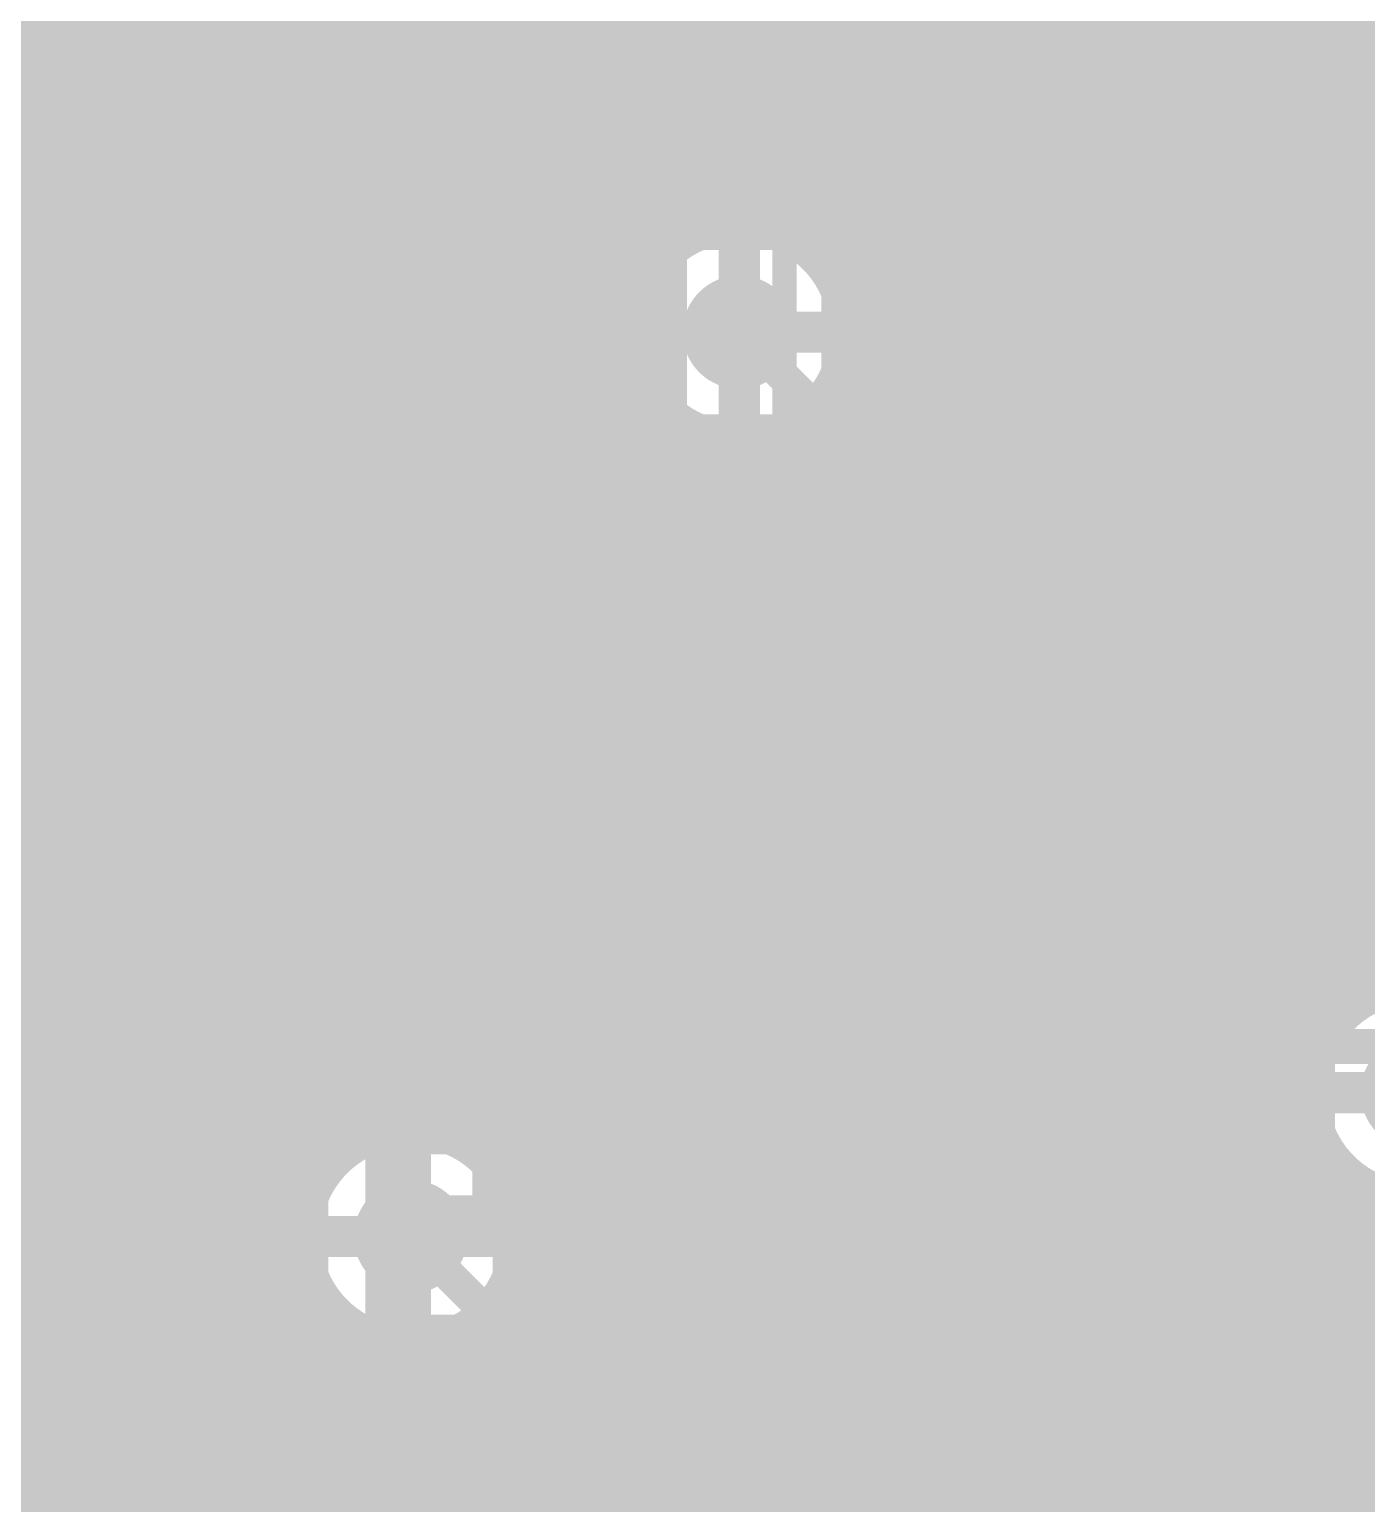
# Model space of a CAD drawing. Extents: x -7 to 100, y -42 to 30.
# Drawn here: x 66.99 to 75.25, y 14.73 to 23.84 of the extents above; entities that cross this region are included whole.
import ezdxf

# ---------------------------------------------------------------- set-up
doc = ezdxf.new("R2010")
doc.units = 0
doc.header["$MEASUREMENT"] = 0
doc.layers.get('0').update_dxf_attribs({"linetype": 'CONTINUOUS'})
for name, color, linetype in [('22-315-0_BOT', 7, 'CONTINUOUS'), ('22-315-0_DRD', 7, 'CONTINUOUS'), ('22-315-0_GND', 6, 'CONTINUOUS'), ('22-315-0_IN1', 4, 'CONTINUOUS'), ('22-315-0_SMB', 3, 'CONTINUOUS'), ('22-315-0_SMT', 5, 'CONTINUOUS'), ('22-315-0_SPB', 10, 'CONTINUOUS'), ('22-315-0_SPT', 14, 'CONTINUOUS'), ('22-315-0_SSB', 9, 'CONTINUOUS'), ('22-315-0_SST', 12, 'CONTINUOUS'), ('22-315-0_TOP', 11, 'CONTINUOUS'), ('THRUHOLE_TAP', 15, 'CONTINUOUS')]:
    doc.layers.add(name, color=color, linetype=linetype)

# ---------------------------------------------------------------- blocks, each defined once
blk = doc.blocks.new('RECTANGLE_8')
blk.add_solid([(0.4826, 0.4064), (0.4826, -0.4064), (-0.4826, 0.4064), (-0.4826, -0.4064)])
blk = doc.blocks.new('ROUND_56')
at = {"const_width": 0.35052}
blk.add_lwpolyline([(-0.17526, 0, 1), (0.17526, 0, 1)], format="xyb", close=True, dxfattribs=at)
blk = doc.blocks.new('ROUND_65')
at = {"const_width": 0.35052}
blk.add_lwpolyline([(-0.17526, 0, 1), (0.17526, 0, 1)], format="xyb", close=True, dxfattribs=at)
blk = doc.blocks.new('ROUND_81')
at = {"const_width": 0.0635}
blk.add_lwpolyline([(-0.03175, 0, 1), (0.03175, 0, 1)], format="xyb", close=True, dxfattribs=at)
blk = doc.blocks.new('SQUARE_15')
blk.add_solid([(0.59944, 0.59944), (0.59944, -0.59944), (-0.59944, 0.59944), (-0.59944, -0.59944)])
blk = doc.blocks.new('RECTANGLE_31')
blk.add_solid([(0.8636, 2.0066), (0.8636, -2.0066), (-0.8636, 2.0066), (-0.8636, -2.0066)])
blk = doc.blocks.new('RECTANGLE_34')
blk.add_solid([(0.8001, 1.09982), (0.8001, -1.09982), (-0.8001, 1.09982), (-0.8001, -1.09982)])
blk = doc.blocks.new('RECTANGLE_49')
blk.add_solid([(0.44958, 0.65024), (0.44958, -0.65024), (-0.44958, 0.65024), (-0.44958, -0.65024)])
blk = doc.blocks.new('SQUARE_82')
blk.add_solid([(0.54991, 0.54991), (0.54991, -0.54991), (-0.54991, 0.54991), (-0.54991, -0.54991)])
blk = doc.blocks.new('ROUND_83')
at = {"const_width": 0.10033}
blk.add_lwpolyline([(-0.050164, 0, 1), (0.050164, 0, 1)], format="xyb", close=True, dxfattribs=at)

msp = doc.modelspace()

# ---------------------------------------------------------------- linework, layer by layer
at = {"layer": '22-315-0_BOT'}
for points, const_width in [([(71.9836, 28.22956), (71.9836, 22.27072)], 0.254), ([(74.93, 24.2062), (75.692, 24.9682), (75.692, 26.543), (75.565, 26.67)], 0.762), ([(72.898, 23.4188), (73.3298, 23.4188), (74.1172, 24.2062), (74.93, 24.2062)], 0.635), ([(71.9328, 24.1046), (71.9328, 22.6822)], 0.254), ([(72.0852, 24.1046), (72.0852, 22.6822)], 0.254), ([(72.0852, 23.9268), (71.9328, 23.9268)], 0.254), ([(66.04, 23.114), (67.437, 23.114), (68.199, 23.876), (70.6628, 23.876), (71.12, 23.4188)], 0.2032), ([(72.0852, 23.6982), (71.9328, 23.6982)], 0.254), ([(58.039, 12.827), (58.42, 12.446), (63.373, 12.446), (65.151, 14.224), (69.85, 14.224), (70.485, 14.859), (77.47, 14.859), (78.613, 13.716), (79.629, 13.716), (82.296, 16.383), (82.296, 20.955), (82.804, 21.463), (82.804, 22.6822), (81.915, 23.5712)], 0.2032), ([(70.3072, 23.4696), (68.93052, 23.4696)], 0.254), ([(70.3072, 23.4696), (68.93052, 23.4696)], 0.254), ([(69.0118, 23.4696), (69.0118, 23.37308)], 0.254), ([(69.2404, 23.4696), (69.2404, 21.12264)], 0.254), ([(69.469, 23.4696), (69.469, 20.89404)], 0.254), ([(69.6976, 23.4696), (69.6976, 20.66544)], 0.254), ([(69.9262, 23.4696), (69.9262, 20.43684)], 0.254), ([(70.1548, 23.4696), (70.1548, 20.20824)], 0.254), ([(70.3072, 23.4696), (70.3072, 22.6822)], 0.254), ([(72.0852, 23.4696), (71.9328, 23.4696)], 0.254), ([(74.1172, 23.32482), (73.7743, 22.98446)], 0.254), ([(74.1172, 23.32482), (74.1172, 22.0472)], 0.254), ([(70.3072, 23.241), (69.08292, 23.241)], 0.254), ([(72.0852, 23.241), (71.9328, 23.241)], 0.254), ([(74.1172, 23.241), (74.03084, 23.241)], 0.254), ([(74.041, 23.24862), (74.041, 19.87804)], 0.254), ([(76.962, 22.86), (76.8858, 22.7838), (74.93, 22.7838)], 0.762), ([(74.295, 17.272), (72.39, 17.272), (68.453, 21.209), (68.453, 22.987)], 0.381), ([(70.3072, 23.0124), (69.13118, 23.0124)], 0.254), ([(72.0852, 23.0124), (71.9328, 23.0124)], 0.254), ([(74.1172, 23.0124), (73.80224, 23.0124)], 0.254), ([(73.8124, 23.02002), (73.8124, 20.10664)], 0.254), ([(74.93, 22.7838), (74.93, 19.7612)], 0.762), ([(73.7108, 22.92604), (73.7108, 22.6822)], 0.254), ([(70.3072, 22.7838), (69.1007, 22.7838)], 0.254), ([(72.0852, 22.7838), (71.9328, 22.7838)], 0.254), ([(74.1172, 22.7838), (73.7108, 22.7838)], 0.254), ([(71.9328, 22.6822), (70.3072, 22.6822)], 0.254), ([(70.3834, 22.6822), (70.3834, 19.97964)], 0.254), ([(70.612, 22.6822), (70.612, 19.75104)], 0.254), ([(70.8406, 22.6822), (70.8406, 22.39264)], 0.254), ([(71.0692, 22.6822), (71.0692, 22.57806)], 0.254), ([(71.2978, 22.6822), (71.2978, 22.64664)], 0.254), ([(71.5264, 22.6822), (71.5264, 22.63394)], 0.254), ([(71.755, 22.6822), (71.755, 22.53488)], 0.254), ([(73.7108, 22.6822), (72.0852, 22.6822)], 0.254), ([(72.2122, 22.6822), (72.2122, 21.70684)], 0.254), ([(72.4408, 22.6822), (72.4408, 21.47824)], 0.254), ([(72.6694, 22.6822), (72.6694, 21.24964)], 0.254), ([(72.898, 22.6822), (72.898, 21.02104)], 0.254), ([(73.1266, 22.6822), (73.1266, 20.79244)], 0.254), ([(73.3552, 22.6822), (73.3552, 20.56384)], 0.254), ([(73.5838, 22.6822), (73.5838, 20.33524)], 0.254), ([(71.02602, 22.5552), (68.97878, 22.5552)], 0.254), ([(69.0118, 22.59838), (69.0118, 21.35124)], 0.254), ([(74.1172, 22.5552), (71.72198, 22.5552)], 0.254), ([(68.9483, 22.51964), (68.9483, 21.41474)], 0.254), ([(70.79488, 22.3266), (68.9483, 22.3266)], 0.254), ([(74.1172, 22.3266), (71.95312, 22.3266)], 0.254), ([(70.70598, 22.098), (68.9483, 22.098)], 0.254), ([(74.1172, 22.098), (72.04202, 22.098)], 0.254), ([(74.2442, 22.0472), (74.1172, 22.0472)], 0.254), ([(74.2442, 22.0472), (74.2442, 20.4978)], 0.254), ([(75.565, 17.272), (75.692, 17.272), (75.946, 17.526), (81.28, 17.526), (81.915, 18.161), (81.915, 19.177), (81.534, 19.558), (80.518, 19.558), (80.01, 19.05), (74.295, 19.05), (71.374, 21.971)], 0.2032), ([(70.7009, 21.8694), (68.9483, 21.8694)], 0.254), ([(72.0471, 21.87194), (74.1172, 19.80184)], 0.254), ([(74.2442, 21.8694), (72.04964, 21.8694)], 0.254), ([(70.77964, 21.6408), (68.9483, 21.6408)], 0.254), ([(74.2442, 21.6408), (72.27824, 21.6408)], 0.254), ([(70.8406, 21.54936), (70.8406, 19.52244)], 0.254), ([(68.9483, 21.41474), (72.59574, 17.7673)], 0.254), ([(70.98538, 21.4122), (68.95084, 21.4122)], 0.254), ([(74.2442, 21.4122), (72.50684, 21.4122)], 0.254), ([(71.0692, 21.36394), (71.0692, 19.29384)], 0.254), ([(71.2978, 21.29536), (71.2978, 19.06524)], 0.254), ([(71.47052, 21.2979), (74.00798, 18.76298)], 0.254), ([(71.5264, 21.24456), (71.5264, 18.83664)], 0.254), ([(71.58736, 21.1836), (69.17944, 21.1836)], 0.254), ([(74.2442, 21.1836), (72.73544, 21.1836)], 0.254), ([(71.755, 21.01596), (71.755, 18.60804)], 0.254), ([(71.81596, 20.955), (69.40804, 20.955)], 0.254), ([(74.2442, 20.955), (72.96404, 20.955)], 0.254), ([(71.9836, 20.78736), (71.9836, 18.37944)], 0.254), ([(72.04456, 20.7264), (69.63664, 20.7264)], 0.254), ([(74.2442, 20.7264), (73.19264, 20.7264)], 0.254), ([(72.2122, 20.55876), (72.2122, 18.15084)], 0.254), ([(72.27316, 20.4978), (69.86524, 20.4978)], 0.254), ([(74.2442, 20.4978), (73.42124, 20.4978)], 0.254), ([(74.1172, 20.4978), (74.1172, 19.80184)], 0.254), ([(74.2442, 20.4978), (74.1172, 20.4978)], 0.254), ([(72.4408, 20.33016), (72.4408, 17.92224)], 0.254), ([(68.7578, 20.20316), (72.03948, 16.92148)], 0.254), ([(68.7578, 20.20316), (68.7578, 19.0754)], 0.254), ([(72.50176, 20.2692), (70.09384, 20.2692)], 0.254), ([(74.1172, 20.2692), (73.64984, 20.2692)], 0.254), ([(68.7832, 20.17776), (68.7832, 16.76908)], 0.254), ([(72.6694, 20.10156), (72.6694, 17.7673)], 0.254), ([(68.92036, 20.0406), (68.7578, 20.0406)], 0.254), ([(72.73036, 20.0406), (70.32244, 20.0406)], 0.254), ([(74.1172, 20.0406), (73.87844, 20.0406)], 0.254), ([(69.0118, 19.94916), (69.0118, 16.97736)], 0.254), ([(72.898, 19.87296), (72.898, 17.7673)], 0.254), ([(67.945, 19.7612), (67.7926, 19.6088), (66.0273, 19.6088)], 0.3048), ([(69.14896, 19.812), (68.7578, 19.812)], 0.254), ([(72.95896, 19.812), (70.55104, 19.812)], 0.254), ([(69.2404, 19.72056), (69.2404, 17.05356)], 0.254), ([(73.1266, 19.64436), (73.1266, 17.7673)], 0.254), ([(69.37756, 19.5834), (68.7578, 19.5834)], 0.254), ([(73.18756, 19.5834), (70.77964, 19.5834)], 0.254), ([(69.469, 19.49196), (69.469, 17.05102)], 0.254), ([(73.3552, 19.41576), (73.3552, 17.7673)], 0.254), ([(69.60616, 19.3548), (68.7578, 19.3548)], 0.254), ([(73.41616, 19.3548), (71.00824, 19.3548)], 0.254), ([(69.6976, 19.26336), (69.6976, 16.96212)], 0.254), ([(73.5838, 19.18716), (73.5838, 17.7673)], 0.254), ([(67.1322, 19.1516), (66.8401, 19.1516)], 0.254), ([(67.1322, 19.1262), (66.8401, 19.1262)], 0.254), ([(66.9544, 19.1516), (66.9544, 15.0114)], 0.254), ([(67.1322, 19.1516), (67.1322, 19.0754)], 0.254), ([(69.83476, 19.1262), (68.7578, 19.1262)], 0.254), ([(73.64476, 19.1262), (71.23684, 19.1262)], 0.254), ([(67.1322, 19.0754), (67.1322, 19.0246)], 0.254), ([(67.1322, 19.0246), (67.1322, 17.6022)], 0.254), ([(68.7578, 19.0754), (68.7578, 19.0246)], 0.254), ([(68.7578, 19.0246), (68.7578, 17.6022)], 0.254), ([(69.9262, 19.03476), (69.9262, 16.73098)], 0.254), ([(73.8124, 18.95856), (73.8124, 17.7673)], 0.254), ([(67.1322, 18.8976), (66.8401, 18.8976)], 0.254), ([(70.06336, 18.8976), (68.7578, 18.8976)], 0.254), ([(73.87336, 18.8976), (71.46544, 18.8976)], 0.254), ([(70.1548, 18.80616), (70.1548, 16.14424)], 0.254), ([(74.041, 18.7325), (74.041, 17.90192)], 0.254), ([(67.1322, 18.669), (65.03416, 18.669)], 0.254), ([(70.29196, 18.669), (68.7578, 18.669)], 0.254), ([(74.1172, 18.669), (71.69404, 18.669)], 0.254), ([(74.1172, 18.68424), (74.1172, 17.92732)], 0.254), ([(70.3834, 18.57756), (70.3834, 16.0274)], 0.254), ([(76.835, 18.3388), (74.93, 18.3388)], 0.762), ([(67.1322, 18.4404), (64.9732, 18.4404)], 0.254), ([(70.52056, 18.4404), (68.7578, 18.4404)], 0.254), ([(74.1172, 18.4404), (71.92264, 18.4404)], 0.254), ([(67.1322, 18.3388), (67.945, 18.3388)], 0.254), ([(67.945, 17.6022), (67.945, 18.3388)], 0.254), ([(68.7578, 18.3388), (67.945, 18.3388)], 0.254), ([(67.945, 18.3388), (69.1642, 18.3388), (69.85, 17.653), (69.85, 17.145)], 0.2032), ([(70.612, 18.34896), (70.612, 16.0274)], 0.254), ([(67.1322, 18.2118), (64.9732, 18.2118)], 0.254), ([(70.74916, 18.2118), (68.7578, 18.2118)], 0.254), ([(74.1172, 18.2118), (72.15124, 18.2118)], 0.254), ([(70.8406, 18.12036), (70.8406, 16.0274)], 0.254), ([(67.1322, 17.9832), (64.9732, 17.9832)], 0.254), ([(70.97776, 17.9832), (68.7578, 17.9832)], 0.254), ([(74.1172, 17.9832), (72.37984, 17.9832)], 0.254), ([(71.0692, 17.89176), (71.0692, 16.0274)], 0.254), ([(67.1322, 17.7546), (64.9732, 17.7546)], 0.254), ([(71.20636, 17.7546), (68.7578, 17.7546)], 0.254), ([(73.82764, 17.7673), (72.59574, 17.7673)], 0.254), ([(73.82764, 17.7673), (72.59574, 17.7673)], 0.254), ([(71.2978, 17.66316), (71.2978, 16.0274)], 0.254), ([(68.7578, 17.6022), (67.1322, 17.6022)], 0.254), ([(67.183, 17.6022), (67.183, 15.0114)], 0.254), ([(67.4116, 17.6022), (67.4116, 15.0114)], 0.254), ([(67.6402, 17.6022), (67.6402, 15.0114)], 0.254), ([(67.8688, 17.6022), (67.8688, 15.0114)], 0.254), ([(68.0974, 17.6022), (68.0974, 15.0114)], 0.254), ([(68.326, 17.6022), (68.326, 15.0114)], 0.254), ([(68.5546, 17.6022), (68.5546, 15.0114)], 0.254), ([(71.43496, 17.526), (64.9732, 17.526)], 0.254), ([(71.5264, 17.43456), (71.5264, 16.0274)], 0.254), ([(71.66356, 17.2974), (65.05956, 17.2974)], 0.254), ([(74.295, 17.272), (72.39, 17.272)], 0.381), ([(71.755, 17.20596), (71.755, 16.0274)], 0.254), ([(74.168, 17.145), (75.057, 16.256), (75.819, 16.256), (76.454, 16.891), (81.28, 16.891), (81.534, 16.637)], 0.381), ([(71.89216, 17.0688), (65.17132, 17.0688)], 0.254), ([(71.9836, 16.97736), (71.9836, 16.0274)], 0.254), ([(68.83908, 16.8402), (65.19418, 16.8402)], 0.254), ([(72.14616, 16.8402), (69.84492, 16.8402)], 0.254), ([(72.2122, 16.80972), (72.2122, 16.0274)], 0.254), ([(73.82764, 16.7767), (72.39, 16.7767)], 0.254), ([(72.4408, 16.7767), (72.4408, 16.0274)], 0.254), ([(72.6694, 16.7767), (72.6694, 16.0274)], 0.254), ([(72.898, 16.7767), (72.898, 16.0274)], 0.254), ([(73.1266, 16.7767), (73.1266, 16.0274)], 0.254), ([(73.3552, 16.7767), (73.3552, 16.0274)], 0.254), ([(73.5838, 16.7767), (73.5838, 16.0274)], 0.254), ([(73.8124, 16.7767), (73.8124, 16.0274)], 0.254), ([(73.8759, 16.73606), (74.58456, 16.0274)], 0.254), ([(68.70192, 16.6116), (65.13576, 16.6116)], 0.254), ([(74.00036, 16.6116), (69.98208, 16.6116)], 0.254), ([(74.041, 16.57096), (74.041, 16.0274)], 0.254), ([(68.66128, 16.383), (64.96812, 16.383)], 0.254), ([(74.22896, 16.383), (70.02272, 16.383)], 0.254), ([(69.342, 16.383), (70.104, 15.621), (76.454, 15.621), (76.835, 16.002), (76.962, 16.002)], 0.2032), ([(70.0151, 16.28394), (70.27164, 16.0274)], 0.254), ([(74.2696, 16.34236), (74.2696, 16.0274)], 0.254), ([(68.70192, 16.1544), (62.90056, 16.1544)], 0.254), ([(74.45756, 16.1544), (70.14464, 16.1544)], 0.254), ([(74.4982, 16.11376), (74.4982, 16.0274)], 0.254), ([(74.58456, 16.0274), (70.27164, 16.0274)], 0.254), ([(68.83908, 15.9258), (64.3128, 15.9258)], 0.254), ([(68.7832, 15.99438), (68.7832, 15.0114)], 0.254), ([(69.0118, 15.78864), (69.0118, 15.0114)], 0.254), ([(69.45376, 15.6972), (64.3128, 15.6972)], 0.254), ([(69.2404, 15.7099), (69.2404, 15.0114)], 0.254), ([(69.43852, 15.7099), (69.78396, 15.367)], 0.254), ([(69.469, 15.68196), (69.469, 15.05204)], 0.254), ([(69.68236, 15.4686), (64.3128, 15.4686)], 0.254), ([(69.6976, 15.45336), (69.6976, 15.28064)], 0.254), ([(69.78396, 15.367), (69.42836, 15.0114)], 0.254), ([(64.516, 14.605), (69.596, 14.605), (70.231, 15.24), (78.105, 15.24), (78.867, 14.478)], 0.2032), ([(69.65696, 15.24), (64.7573, 15.24)], 0.254), ([(69.42836, 15.0114), (65.05956, 15.0114)], 0.254), ([(69.42836, 15.0114), (65.05956, 15.0114)], 0.254)]:
    msp.add_lwpolyline(points, dxfattribs=dict(at, const_width=const_width))
at = {"layer": '22-315-0_BOT', "const_width": 0.254}
for points in [[(69.13372, 22.987, 0.2002879), (68.93179, 23.47088)], [(68.9483, 22.51964, 0.1913822), (69.13399, 22.987)], [(73.7108, 22.92604, 0.0318142), (73.77024, 22.97836)], [(73.7108, 22.92604, 0.0318142), (73.77024, 22.97836)], [(71.374, 22.65172, 0.4142136), (70.69328, 21.971)], [(72.05472, 21.971, 0.4142136), (71.374, 22.65172)], [(70.69328, 21.971, 0.4142136), (71.374, 21.29028)], [(72.0471, 21.87194, 0.0365465), (72.05435, 21.971)], [(71.374, 21.29028, 0.0356211), (71.47062, 21.29717)], [(74.00798, 18.76298, 0.0834239), (74.11754, 18.68494)], [(74.00798, 18.76298, 0.0834239), (74.11754, 18.68494)], [(74.1172, 17.92732, 0.1234834), (73.829, 17.76586)], [(69.342, 17.06372, 0.4142136), (68.66128, 16.383)], [(70.02272, 16.383, 0.4142136), (69.342, 17.06372)], [(72.03948, 16.92148, 0.1989124), (72.39, 16.77629)], [(73.82764, 16.7767, 0.023184), (73.8755, 16.73555)], [(68.66128, 16.383, 0.4142136), (69.342, 15.70228)], [(70.0151, 16.28394, 0.0365465), (70.02235, 16.383)], [(69.342, 15.70228, 0.0356211), (69.43862, 15.70917)]]:
    msp.add_lwpolyline(points, format="xyb", dxfattribs=at)
at = {"layer": '22-315-0_DRD', "const_width": 0.254}
for points in [[(67.818, 23.622), (67.818, 22.352)], [(69.088, 23.622), (67.818, 23.622)], [(68.453, 23.622), (68.453, 22.352)], [(69.088, 22.352), (69.088, 23.622)], [(69.088, 22.987), (67.818, 22.987)], [(70.739, 22.606), (70.739, 21.336)], [(72.009, 22.606), (70.739, 22.606)], [(71.374, 22.606), (71.374, 21.336)], [(72.009, 21.336), (72.009, 22.606)], [(67.818, 22.352), (69.088, 22.352)], [(72.009, 21.971), (70.739, 21.971)], [(70.739, 21.336), (72.009, 21.336)], [(73.66, 17.907), (73.66, 16.637)], [(74.93, 17.907), (73.66, 17.907)], [(73.66, 17.907), (73.66, 16.637)], [(74.93, 17.907), (73.66, 17.907)], [(74.295, 17.907), (74.295, 16.637)], [(74.295, 17.907), (74.295, 16.637)], [(74.93, 16.637), (74.93, 17.907)], [(74.93, 16.637), (74.93, 17.907)], [(74.93, 17.907), (74.93, 16.637)], [(76.2, 17.907), (74.93, 17.907)], [(69.215, 17.78), (69.215, 16.51)], [(70.485, 17.78), (69.215, 17.78)], [(69.215, 17.78), (69.215, 16.51)], [(70.485, 17.78), (69.215, 17.78)], [(69.85, 17.78), (69.85, 16.51)], [(69.85, 17.78), (69.85, 16.51)], [(70.485, 16.51), (70.485, 17.78)], [(70.485, 16.51), (70.485, 17.78)], [(74.93, 17.272), (73.66, 17.272)], [(74.93, 17.272), (73.66, 17.272)], [(76.2, 17.272), (74.93, 17.272)], [(70.485, 17.145), (69.215, 17.145)], [(70.485, 17.145), (69.215, 17.145)], [(68.707, 17.018), (68.707, 15.748)], [(69.977, 17.018), (68.707, 17.018)], [(69.342, 17.018), (69.342, 15.748)], [(69.977, 15.748), (69.977, 17.018)], [(73.66, 16.637), (74.93, 16.637)], [(73.66, 16.637), (74.93, 16.637)], [(74.93, 16.637), (76.2, 16.637)], [(69.215, 16.51), (70.485, 16.51)], [(69.215, 16.51), (70.485, 16.51)], [(69.977, 16.383), (68.707, 16.383)], [(68.707, 15.748), (69.977, 15.748)]]:
    msp.add_lwpolyline(points, dxfattribs=at)
at = {"layer": '22-315-0_IN1', "const_width": 0.254}
for points in [[(67.0306, 29.337), (67.0306, 10.83056)], [(67.2592, 29.337), (67.2592, 10.83056)], [(67.4878, 29.337), (67.4878, 10.74674)], [(67.7164, 29.337), (67.7164, 10.5283)], [(67.945, 29.337), (67.945, 10.4013)], [(68.1736, 29.337), (68.1736, 10.70356)], [(68.4022, 29.337), (68.4022, 10.81532)], [(70.6882, 29.337), (70.6882, 4.73964)], [(70.9168, 29.337), (70.9168, 22.47392)], [(71.1454, 29.337), (71.1454, 22.61108)], [(71.374, 29.337), (71.374, 22.65172)], [(71.6026, 29.337), (71.6026, 22.61108)], [(71.8312, 29.337), (71.8312, 22.47392)], [(72.0598, 29.337), (72.0598, 14.2367)], [(72.2884, 29.337), (72.2884, 14.26718)], [(72.517, 29.337), (72.517, 14.21892)], [(72.7456, 29.337), (72.7456, 14.06652)], [(72.9742, 29.337), (72.9742, 0.508)], [(68.6308, 27.43708), (68.6308, 10.83818)], [(73.2028, 27.43708), (73.2028, 11.29792)], [(68.8594, 27.29992), (68.8594, 16.86052)], [(69.088, 27.25928), (69.088, 17.01292)], [(70.4596, 26.36774), (70.4596, 17.44472)], [(69.3166, 26.24836), (69.3166, 17.56664)], [(70.231, 26.10612), (70.231, 17.70888)], [(69.5452, 26.06294), (69.5452, 17.75206)], [(69.7738, 25.99436), (69.7738, 17.82064)], [(70.0024, 26.00706), (70.0024, 17.80794)], [(74.803, 25.5905), (74.803, 14.01572)], [(75.0316, 25.5905), (75.0316, 17.69364)], [(75.2602, 25.5905), (75.2602, 17.87906)], [(73.4314, 25.09774), (73.4314, 11.43508)], [(74.5744, 24.97836), (74.5744, 13.97508)], [(73.66, 24.83612), (73.66, 11.47572)], [(74.3458, 24.79294), (74.3458, 13.83792)], [(73.8886, 24.73706), (73.8886, 11.43508)], [(74.1172, 24.72436), (74.1172, 11.29792)], [(75.97394, 23.8252), (60.34278, 23.8252)], [(76.15936, 23.5966), (59.97702, 23.5966)], [(82.51698, 23.368), (42.1513, 23.368)], [(82.5119, 23.1394), (42.45356, 23.1394)], [(82.59064, 22.9108), (42.56532, 22.9108)], [(82.79638, 22.6822), (42.58818, 22.6822)], [(70.89394, 22.4536), (42.52976, 22.4536)], [(99.441, 22.4536), (71.85152, 22.4536)], [(70.74408, 22.225), (55.69712, 22.225)], [(99.441, 22.225), (72.00392, 22.225)], [(70.69328, 21.9964), (55.86476, 21.9964)], [(84.41944, 21.9964), (72.05218, 21.9964)], [(70.72376, 21.7678), (59.82208, 21.7678)], [(84.05622, 21.7678), (72.0217, 21.7678)], [(70.84822, 21.5392), (60.03036, 21.5392)], [(70.9168, 21.46808), (70.9168, 4.67106)], [(71.8312, 21.46808), (71.8312, 14.11478)], [(83.93176, 21.5392), (71.89978, 21.5392)], [(71.21144, 21.3106), (61.05652, 21.3106)], [(71.1454, 21.33092), (71.1454, 4.48564)], [(71.374, 21.29028), (71.374, 12.0523)], [(83.90128, 21.3106), (71.53402, 21.3106)], [(71.6026, 21.33092), (71.6026, 13.74902)], [(83.95208, 21.082), (61.20892, 21.082)], [(84.10194, 20.8534), (62.65164, 20.8534)], [(93.96476, 20.6248), (62.83706, 20.6248)], [(77.68336, 20.3962), (62.90564, 20.3962)], [(77.3811, 20.1676), (62.89294, 20.1676)], [(77.26934, 19.939), (62.79388, 19.939)], [(77.24902, 19.7104), (62.52972, 19.7104)], [(77.30744, 19.4818), (60.82792, 19.4818)], [(77.47508, 19.2532), (58.25236, 19.2532)], [(80.38592, 19.0246), (58.32856, 19.0246)], [(80.34528, 18.796), (58.32602, 18.796)], [(80.38592, 18.5674), (58.23712, 18.5674)], [(80.52308, 18.3388), (58.00598, 18.3388)], [(99.441, 18.1102), (57.82818, 18.1102)], [(75.26274, 17.8816), (62.78372, 17.8816)], [(69.39788, 17.653), (63.7413, 17.653)], [(75.00112, 17.653), (70.30212, 17.653)], [(69.23024, 17.4244), (64.93764, 17.4244)], [(74.90206, 17.4244), (70.46976, 17.4244)], [(69.17182, 17.1958), (65.12306, 17.1958)], [(74.88936, 17.1958), (70.52818, 17.1958)], [(68.99402, 16.9672), (65.19164, 16.9672)], [(74.95794, 16.9672), (70.50532, 16.9672)], [(70.4596, 16.84274), (70.4596, 13.10132)], [(75.0316, 16.85036), (75.0316, 13.97508)], [(68.76288, 16.7386), (65.17894, 16.7386)], [(75.14336, 16.7386), (70.39356, 16.7386)], [(75.2602, 16.66494), (75.2602, 13.83792)], [(70.231, 16.58112), (70.231, 13.25372)], [(68.67398, 16.51), (65.07988, 16.51)], [(76.50988, 16.51), (70.0913, 16.51)], [(68.6689, 16.2814), (64.81572, 16.2814)], [(76.34224, 16.2814), (70.01256, 16.2814)], [(70.0024, 16.22044), (70.0024, 13.30198)], [(68.74764, 16.0528), (62.8777, 16.0528)], [(76.28382, 16.0528), (69.93636, 16.0528)], [(68.95338, 15.8242), (62.75578, 15.8242)], [(68.8594, 15.90294), (68.8594, 10.77976)], [(76.30414, 15.8242), (69.72808, 15.8242)], [(69.7738, 15.85722), (69.7738, 13.2715)], [(69.088, 15.75308), (69.088, 10.61212)], [(69.5452, 15.73276), (69.5452, 13.14958)], [(69.3166, 15.70228), (69.3166, 12.78382)], [(76.4159, 15.5956), (62.39002, 15.5956)], [(76.71816, 15.367), (53.63972, 15.367)], [(78.70444, 15.1384), (64.93764, 15.1384)], [(78.34122, 14.9098), (65.12306, 14.9098)], [(78.21676, 14.6812), (65.19164, 14.6812)]]:
    msp.add_lwpolyline(points, dxfattribs=at)
for points in [[(71.374, 22.65172, 0.4142136), (70.69328, 21.971)], [(72.05472, 21.971, 0.4142136), (71.374, 22.65172)], [(70.69328, 21.971, 0.4142136), (71.374, 21.29028)], [(71.374, 21.29028, 0.4142136), (72.05472, 21.971)], [(75.565, 17.95272, 0.4142136), (74.88428, 17.272)], [(69.85, 17.82572, 0.4142136), (69.16928, 17.145)], [(69.85, 17.82572, 0.4142136), (69.16928, 17.145)], [(70.53072, 17.145, 0.4142136), (69.85, 17.82572)], [(70.53072, 17.145, 0.4142136), (69.85, 17.82572)], [(74.88428, 17.272, 0.4142136), (75.565, 16.59128)], [(69.16928, 17.145, 0.0374707), (69.1769, 17.0434)], [(69.16928, 17.145, 0.0374707), (69.1769, 17.0434)], [(70.01256, 16.4846, 0.3451647), (70.53072, 17.145)], [(70.01256, 16.4846, 0.3451647), (70.53072, 17.145)], [(69.1769, 17.0434, 0.3441507), (68.66128, 16.383)], [(70.02272, 16.383, 0.03761), (70.01504, 16.48497)], [(68.66128, 16.383, 0.4142136), (69.342, 15.70228)], [(69.342, 15.70228, 0.4142136), (70.02272, 16.383)]]:
    msp.add_lwpolyline(points, format="xyb", dxfattribs=at)
at = {"layer": '22-315-0_SSB', "const_width": 0.1524}
for points in [[(65.151, 22.352), (65.151, 25.908), (66.929, 25.908), (66.929, 22.352), (65.151, 22.352)], [(70.2945, 22.6695), (70.2945, 25.5905), (71.9328, 25.5905), (71.9328, 22.6695), (70.2945, 22.6695)], [(73.7235, 25.5905), (73.7235, 22.6695), (72.0852, 22.6695), (72.0852, 25.5905), (73.7235, 25.5905)], [(75.7555, 24.9555), (75.7555, 22.0345), (74.1172, 22.0345), (74.1172, 24.9555), (75.7555, 24.9555)], [(67.87642, 23.58136), (67.36842, 23.75916)], [(67.87642, 23.28672), (67.87642, 23.64232), (68.04406, 23.75916), (68.21424, 23.75916), (68.38442, 23.64232), (68.38442, 23.28672), (67.36842, 23.28672)], [(68.7705, 20.5105), (68.7705, 17.5895), (67.1322, 17.5895), (67.1322, 20.5105), (68.7705, 20.5105)], [(75.7555, 20.5105), (75.7555, 17.5895), (74.1172, 17.5895), (74.1172, 20.5105), (75.7555, 20.5105)], [(69.65442, 20.04314), (69.65442, 19.68754), (69.82206, 19.62912), (69.99224, 19.62912), (70.16242, 19.68754), (70.16242, 20.04314), (69.99224, 20.10156), (69.82206, 20.10156), (69.14642, 19.86534)], [(72.70242, 19.67992), (72.87006, 19.56054), (73.04024, 19.50212), (73.37806, 19.50212), (73.54824, 19.56054), (73.71842, 19.67992), (73.71842, 19.79676), (73.54824, 19.91614), (73.37806, 19.97456), (73.04024, 19.97456), (72.87006, 19.91614), (72.70242, 19.79676), (72.70242, 19.67992)], [(69.31406, 18.79092), (69.14642, 18.90776), (69.14642, 19.14652), (69.31406, 19.26336), (69.48424, 19.26336), (69.82206, 19.02714), (70.16242, 19.26336), (70.16242, 18.79092)], [(72.87006, 18.66392), (72.70242, 18.78076), (72.70242, 19.01952), (72.87006, 19.13636), (73.04024, 19.13636), (73.37806, 18.90014), (73.71842, 19.13636), (73.71842, 18.66392)], [(69.31406, 18.42516), (69.14642, 18.36674), (69.14642, 18.01114), (69.31406, 17.95272), (69.99224, 17.95272), (70.16242, 18.01114), (70.16242, 18.36674), (69.99224, 18.42516)], [(73.21042, 18.12036), (72.70242, 18.29816)], [(73.21042, 17.82572), (73.21042, 18.18132), (73.37806, 18.29816), (73.54824, 18.29816), (73.71842, 18.18132), (73.71842, 17.82572), (72.70242, 17.82572)], [(71.9455, 14.7955), (71.9455, 11.8745), (70.3072, 11.8745), (70.3072, 14.7955), (71.9455, 14.7955)]]:
    msp.add_lwpolyline(points, dxfattribs=at)
at = {"layer": '22-315-0_SST'}
for points, const_width in [([(68.1355, 22.0345), (68.1355, 24.9555), (66.4972, 24.9555), (66.4972, 22.0345), (68.1355, 22.0345)], 0.1524), ([(68.75018, 23.7236), (68.75018, 20.7264), (69.0499, 20.7264), (69.0499, 20.0279), (70.6501, 20.0279), (70.6501, 20.7264), (70.94982, 20.7264), (70.94982, 23.7236), (70.6501, 23.7236), (70.6501, 24.4221), (69.0499, 24.4221), (69.0499, 23.7236), (68.75018, 23.7236)], 0.20066), ([(80.7466, 17.526), (80.7466, 24.384), (71.6534, 24.384), (71.6534, 17.526), (80.7466, 17.526)], 0.1524), ([(68.95084, 22.82444), (68.75018, 22.82444), (68.75018, 22.62378)], 0.20066), ([(70.94982, 22.79396), (68.75018, 22.79396)], 0.20066), ([(68.92036, 22.82444), (68.92036, 22.62378)], 0.20066), ([(70.94982, 22.82444), (68.95084, 22.82444)], 0.20066), ([(69.09816, 22.82444), (69.09816, 22.62378)], 0.20066), ([(69.2785, 22.82444), (69.2785, 22.62378)], 0.20066), ([(69.45884, 22.82444), (69.45884, 22.62378)], 0.20066), ([(69.63918, 22.82444), (69.63918, 22.62378)], 0.20066), ([(69.81698, 22.82444), (69.81698, 22.62378)], 0.20066), ([(69.99732, 22.82444), (69.99732, 22.62378)], 0.20066), ([(70.17766, 22.82444), (70.17766, 22.62378)], 0.20066), ([(70.358, 22.82444), (70.358, 22.62378)], 0.20066), ([(70.53834, 22.82444), (70.53834, 22.62378)], 0.20066), ([(70.71614, 22.82444), (70.71614, 22.62378)], 0.20066), ([(70.89648, 22.82444), (70.89648, 22.62378)], 0.20066), ([(70.94982, 22.82444), (70.94982, 22.62378)], 0.20066), ([(70.94982, 22.62378), (68.75018, 22.62378)], 0.20066), ([(69.85, 22.42566), (70.44944, 21.82622), (69.25056, 21.82622)], 0.20066), ([(69.85, 22.42566), (69.25056, 21.82622)], 0.20066), ([(69.77888, 22.352), (69.77888, 21.82622)], 0.20066), ([(69.92112, 22.352), (69.77888, 22.352)], 0.20066), ([(69.95922, 22.31644), (69.95922, 21.82622)], 0.20066), ([(69.59854, 22.1742), (69.59854, 21.82622)], 0.20066), ([(70.10146, 22.1742), (69.59854, 22.1742)], 0.20066), ([(70.13702, 22.1361), (70.13702, 21.82622)], 0.20066), ([(69.4182, 21.99386), (69.4182, 21.82622)], 0.20066), ([(70.2818, 21.99386), (69.4182, 21.99386)], 0.20066), ([(70.31736, 21.95576), (70.31736, 21.82622)], 0.20066), ([(68.08724, 21.35886), (68.08724, 20.88388), (67.40906, 21.1201), (67.40906, 21.23948), (68.42506, 21.23948)], 0.1524), ([(68.42506, 20.04568), (68.42506, 20.40128), (68.08724, 20.52066), (67.74942, 20.52066), (67.40906, 20.40128), (67.40906, 20.04568)], 0.1524), ([(68.42506, 20.1041), (67.40906, 20.1041)], 0.1524), ([(67.97294, 18.51406), (67.91452, 18.34388), (67.55892, 18.34388), (67.49796, 18.51406), (67.49796, 19.1897), (67.55892, 19.35988), (67.91452, 19.35988), (67.97294, 19.1897)], 0.1524), ([(68.81114, 18.6817), (68.33616, 18.6817), (68.57492, 19.35988), (68.69176, 19.35988), (68.69176, 18.34388)], 0.1524), ([(69.17436, 18.51406), (69.29374, 18.34388), (69.52996, 18.34388), (69.64934, 18.51406), (69.64934, 18.6817), (69.41312, 19.02206), (69.64934, 19.35988), (69.17436, 19.35988)], 0.1524), ([(71.32828, 18.96872), (71.32828, 18.7325)], 0.1524), ([(71.32828, 18.85188), (70.31228, 18.85188), (70.48246, 18.7325)], 0.1524), ([(70.31228, 18.2499), (71.1581, 18.2499), (71.32828, 18.19148), (70.82028, 18.01368)], 0.1524), ([(70.6501, 18.01368), (70.82028, 18.01368), (71.32828, 17.83588), (71.1581, 17.77492), (70.31228, 17.77492)], 0.1524), ([(69.1388, 14.9225), (69.1388, 17.8435), (67.5005, 17.8435), (67.5005, 14.9225), (69.1388, 14.9225)], 0.1524), ([(70.48246, 17.4117), (70.31228, 17.35328), (70.31228, 16.99768), (70.48246, 16.93672), (70.6501, 16.93672), (70.82028, 16.99768), (70.82028, 17.35328), (70.99046, 17.4117), (71.1581, 17.4117), (71.32828, 17.35328), (71.32828, 16.99768), (71.1581, 16.93672)], 0.1524), ([(70.24878, 9.8298), (69.44868, 9.8298), (69.44868, 15.8242), (70.14718, 15.8242)], 0.1524), ([(72.34682, 9.8298), (73.04532, 9.8298), (73.04532, 15.8242), (72.34682, 15.8242)], 0.1524), ([(73.4314, 11.049), (73.4314, 14.859), (76.454, 14.859), (76.454, 10.5156), (73.9648, 10.5156), (73.4314, 11.049)], 0.20066), ([(67.564, 14.732), (67.564, 12.446), (69.088, 12.446), (69.088, 14.732), (67.564, 14.732)], 0.20066)]:
    msp.add_lwpolyline(points, dxfattribs=dict(at, const_width=const_width))
at = {"layer": '22-315-0_TOP'}
for points, const_width in [([(69.85, 23.62454), (71.628, 25.40254), (71.628, 26.67), (71.66356, 26.67)], 0.762), ([(77.56398, 26.67), (77.56398, 20.955), (72.898, 20.955)], 0.762), ([(67.31, 22.7838), (68.2498, 22.7838), (68.453, 22.987), (68.453, 24.003), (69.723, 25.273), (69.723, 25.527)], 0.381), ([(72.16648, 24.86406), (70.83044, 23.52802)], 0.254), ([(71.49592, 24.1935), (71.49592, 23.9014)], 0.254), ([(64.0588, 22.8219), (64.1731, 22.8219), (65.024, 21.971), (68.707, 21.971), (69.088, 22.352), (70.612, 22.352), (71.755, 23.495), (75.819, 23.495), (76.454, 24.13), (76.581, 24.13)], 0.2032), ([(71.5391, 23.9268), (71.22922, 23.9268)], 0.254), ([(71.26732, 23.9649), (71.26732, 23.69058)], 0.254), ([(71.41464, 23.83536), (70.83044, 23.2537)], 0.254), ([(71.27494, 23.6982), (71.00062, 23.6982)], 0.254), ([(71.03872, 23.7363), (71.03872, 23.46198)], 0.254), ([(70.83044, 23.52802), (70.83044, 23.2537)], 0.254), ([(71.04634, 23.4696), (70.83044, 23.4696)], 0.254), ([(68.453, 22.987), (68.2498, 22.7838), (67.31, 22.7838)], 0.381), ([(71.374, 21.971), (69.342, 21.971), (68.961, 21.59), (64.516, 21.59), (62.484, 19.558), (60.96, 19.558), (60.452, 19.05), (58.674, 19.05), (58.039, 19.685), (57.15, 19.685)], 0.2032), ([(72.898, 20.955), (69.977, 20.955), (69.85, 20.82546)], 0.762), ([(79.502, 20.955), (77.56398, 20.955), (72.898, 20.955)], 0.762), ([(66.04, 20.8407), (68.1863, 20.8407), (69.215, 19.812), (70.739, 19.812), (72.263, 18.288), (77.597, 18.288), (78.232, 17.653), (80.899, 17.653), (81.788, 18.542), (90.551, 18.542), (92.075, 17.018), (92.075, 14.859), (91.567, 14.351), (90.04046, 14.351), (90.04554, 14.35354)], 0.2032), ([(66.04, 20.34032), (67.41668, 20.34032), (68.707, 19.05), (70.231, 19.05), (71.501, 17.78), (72.644, 17.78), (73.152, 17.272), (73.152, 15.24), (73.66, 14.732), (75.057, 14.732), (75.946, 13.843), (75.946, 12.573), (77.216, 11.303)], 0.2032), ([(74.1426, 20.193), (74.1426, 18.7706)], 0.254), ([(77.56398, 20.193), (74.1426, 20.193)], 0.254), ([(74.23912, 20.193), (74.23912, 18.7706)], 0.254), ([(74.46772, 20.193), (74.46772, 18.7706)], 0.254), ([(74.69632, 20.193), (74.69632, 18.7706)], 0.254), ([(74.92492, 20.193), (74.92492, 18.7706)], 0.254), ([(75.15352, 20.193), (75.15352, 18.7706)], 0.254), ([(78.2574, 20.0406), (74.1426, 20.0406)], 0.254), ([(83.94446, 9.8044), (80.6196, 9.8044), (80.264, 10.16), (76.581, 10.16), (75.565, 11.176), (75.565, 13.589), (74.803, 14.351), (73.406, 14.351), (72.771, 14.986), (72.771, 17.018), (72.39, 17.399), (71.247, 17.399), (69.977, 18.669), (68.326, 18.669), (67.15506, 19.83994), (66.04, 19.83994)], 0.2032), ([(81.87944, 19.812), (74.1426, 19.812)], 0.254), ([(78.2574, 19.5834), (74.1426, 19.5834)], 0.254), ([(66.04, 19.33956), (67.02044, 19.33956), (68.072, 18.288), (69.723, 18.288), (70.993, 17.018), (72.136, 17.018), (72.39, 16.764), (72.39, 14.605), (73.025, 13.97), (74.168, 13.97), (74.803, 13.335)], 0.2032), ([(78.2574, 19.3548), (74.1426, 19.3548)], 0.254), ([(78.2574, 19.1262), (74.1426, 19.1262)], 0.254), ([(78.2574, 18.8976), (74.1426, 18.8976)], 0.254), ([(77.597, 18.7706), (74.1426, 18.7706)], 0.254), ([(67.31, 18.36928), (67.72402, 17.95272)], 0.254), ([(67.31, 18.35912), (67.31, 17.31772)], 0.254), ([(67.38112, 18.29562), (67.38112, 16.7513)], 0.254), ([(67.46494, 18.2118), (67.31, 18.2118)], 0.254), ([(67.60972, 18.06702), (67.60972, 17.8816)], 0.254), ([(67.69354, 17.9832), (67.31, 17.9832)], 0.254), ([(67.4497, 17.8816), (67.4497, 16.79956)], 0.254), ([(67.81038, 17.8816), (67.4497, 17.8816)], 0.254), ([(67.4497, 17.7546), (67.31, 17.7546)], 0.254), ([(69.1769, 17.8054), (69.1769, 17.0942)], 0.254), ([(69.52234, 17.8054), (69.1769, 17.8054)], 0.254), ([(69.57314, 17.7546), (69.1769, 17.7546)], 0.254), ([(69.20992, 17.8054), (69.20992, 17.10182)], 0.254), ([(69.43852, 17.8054), (69.43852, 17.1069)], 0.254), ([(69.52234, 17.8054), (70.3199, 17.00784)], 0.254), ([(69.66712, 17.66062), (69.66712, 17.03578)], 0.254), ([(67.4497, 17.526), (67.31, 17.526)], 0.254), ([(69.80174, 17.526), (69.1769, 17.526)], 0.254), ([(69.89572, 17.43202), (69.89572, 16.86052)], 0.254), ([(67.4497, 17.2974), (67.30746, 17.2974)], 0.254), ([(70.03034, 17.2974), (69.1769, 17.2974)], 0.254), ([(70.12432, 17.20342), (70.12432, 17.00784)], 0.254), ([(74.295, 15.8496), (74.295, 17.272)], 0.2032), ([(74.295, 15.8496), (74.295, 17.272)], 0.2032), ([(67.4497, 17.0942), (68.3133, 17.0942)], 0.254), ([(69.85, 17.145), (69.7992, 17.0942), (68.3133, 17.0942)], 0.2032), ([(69.85, 17.145), (69.7992, 17.0942), (68.3133, 17.0942)], 0.2032), ([(67.4497, 17.0688), (67.25666, 17.0688)], 0.254), ([(70.25894, 17.0688), (69.59346, 17.0688)], 0.254), ([(70.3199, 17.00784), (70.0659, 17.00784)], 0.254), ([(70.0659, 17.00784), (70.0659, 16.48206)], 0.254), ([(67.4497, 16.8402), (67.31, 16.8402)], 0.254), ([(70.0659, 16.8402), (69.91096, 16.8402)], 0.254), ([(67.35064, 16.72336), (67.27444, 16.6497)], 0.254), ([(70.0659, 16.6116), (70.03542, 16.6116)], 0.254), ([(66.04, 14.83614), (67.03314, 14.83614), (67.31, 15.113), (67.31, 16.002), (67.691, 16.383), (69.342, 16.383)], 0.2032), ([(70.0659, 16.28394), (70.0659, 14.0462)], 0.254), ([(70.0659, 16.1544), (70.03542, 16.1544)], 0.254), ([(72.263, 13.589), (71.2724, 14.5796), (71.2724, 15.5956), (71.247, 15.621), (71.247, 15.52702), (71.247, 15.621), (71.2724, 15.5956), (71.2724, 15.875), (71.247, 15.9004), (71.247, 15.621), (71.247, 15.52702)], 0.2032), ([(69.89572, 15.90548), (69.89572, 4.7625)], 0.254), ([(70.0659, 15.9258), (69.91096, 15.9258)], 0.254), ([(69.66712, 15.72768), (69.66712, 4.85394)], 0.254), ([(72.263, 13.589), (71.2724, 14.5796), (71.2724, 15.5956), (71.247, 15.621), (71.247, 15.52702)], 0.2032), ([(68.3133, 15.6718), (68.326, 15.6591), (68.326, 14.13764)], 0.3048), ([(69.1769, 15.6718), (69.1769, 14.8844)], 0.254), ([(69.20992, 15.66418), (69.20992, 10.53084)], 0.254), ([(69.43852, 15.6591), (69.43852, 5.08254)], 0.254), ([(70.0659, 15.6972), (69.59346, 15.6972)], 0.254), ([(70.0659, 15.4686), (69.1769, 15.4686)], 0.254), ([(70.0659, 15.24), (69.1769, 15.24)], 0.254), ([(70.0659, 15.0114), (69.1769, 15.0114)], 0.254), ([(68.8594, 14.8844), (68.8594, 14.7701)], 0.254), ([(69.1769, 14.8844), (68.8594, 14.8844)], 0.254), ([(68.98132, 14.8844), (68.98132, 14.7701)], 0.254), ([(70.0659, 14.7828), (68.8594, 14.7828)], 0.254), ([(69.20738, 14.7701), (68.8594, 14.7701)], 0.254), ([(69.20738, 14.7701), (69.20738, 13.67028)], 0.254)]:
    msp.add_lwpolyline(points, dxfattribs=dict(at, const_width=const_width))
at = {"layer": '22-315-0_TOP', "const_width": 0.254}
for points in [[(71.755, 23.9776, 0.1989131), (71.41375, 23.83625)], [(71.755, 23.9776, 0.1989131), (71.41375, 23.83625)], [(67.73164, 17.94764, 0.0534084), (67.81146, 17.88327)], [(67.73164, 17.94764, 0.0534084), (67.81146, 17.88327)], [(67.2465, 17.08658, 0.1263772), (67.31109, 17.33804)], [(69.342, 17.11452, 0.0570881), (69.17658, 17.09557)], [(70.0659, 16.48206, 0.374919), (69.342, 17.11452)], [(67.31, 16.83766, 0.1252915), (67.24661, 17.08664)], [(67.27444, 16.6497, 0.0926708), (67.30958, 16.83766)], [(67.4497, 16.79956, 0.0651833), (67.3506, 16.7234)], [(67.4497, 16.79956, 0.0651833), (67.3506, 16.7234)], [(69.342, 15.65148, 0.3749198), (70.0659, 16.28394)], [(69.1769, 15.6718, 0.0570876), (69.342, 15.65289)]]:
    msp.add_lwpolyline(points, format="xyb", dxfattribs=at)

# ---------------------------------------------------------------- block references
at = {"layer": '22-315-0_BOT'}
for name, p in [('RECTANGLE_8', (74.93, 24.2062)), ('RECTANGLE_8', (71.12, 23.4188)), ('RECTANGLE_8', (72.898, 23.4188)), ('ROUND_56', (68.453, 22.987)), ('RECTANGLE_8', (74.93, 22.7838)), ('ROUND_56', (71.374, 21.971)), ('RECTANGLE_8', (67.945, 19.7612)), ('RECTANGLE_8', (74.93, 19.7612)), ('RECTANGLE_8', (67.945, 18.3388)), ('RECTANGLE_8', (74.93, 18.3388)), ('ROUND_56', (74.295, 17.272)), ('ROUND_56', (75.565, 17.272)), ('ROUND_56', (69.85, 17.145)), ('ROUND_56', (69.342, 16.383))]:
    msp.add_blockref(name, p, dxfattribs=at)
at = {"layer": '22-315-0_GND'}
for name, p in [('ROUND_65', (68.453, 22.987)), ('ROUND_65', (71.374, 21.971)), ('ROUND_65', (74.295, 17.272)), ('ROUND_65', (75.565, 17.272)), ('ROUND_81', (69.85, 17.145)), ('ROUND_65', (69.342, 16.383))]:
    msp.add_blockref(name, p, dxfattribs=at)
at = {"layer": '22-315-0_IN1'}
for p in [(68.453, 22.987), (71.374, 21.971), (74.295, 17.272), (75.565, 17.272), (69.85, 17.145), (69.342, 16.383)]:
    msp.add_blockref('ROUND_65', p, dxfattribs=at)
at = {"layer": '22-315-0_SMB'}
for p in [(74.93, 24.2062), (71.12, 23.4188), (72.898, 23.4188), (74.93, 22.7838), (67.945, 19.7612), (74.93, 19.7612), (67.945, 18.3388), (74.93, 18.3388)]:
    msp.add_blockref('RECTANGLE_8', p, dxfattribs=at)
at = {"layer": '22-315-0_SMT'}
for name, p in [('RECTANGLE_8', (67.31, 24.2062)), ('SQUARE_15', (69.85, 23.62454)), ('RECTANGLE_8', (67.31, 22.7838)), ('RECTANGLE_31', (72.898, 20.955)), ('SQUARE_15', (69.85, 20.82546)), ('RECTANGLE_8', (68.3133, 17.0942)), ('RECTANGLE_34', (71.247, 15.52702)), ('RECTANGLE_49', (74.295, 15.8496)), ('RECTANGLE_49', (75.565, 15.8496)), ('RECTANGLE_8', (68.3133, 15.6718))]:
    msp.add_blockref(name, p, dxfattribs=at)
at = {"layer": '22-315-0_SPB'}
for p in [(74.93, 24.2062), (71.12, 23.4188), (72.898, 23.4188), (74.93, 22.7838), (67.945, 19.7612), (74.93, 19.7612), (67.945, 18.3388), (74.93, 18.3388)]:
    msp.add_blockref('RECTANGLE_8', p, dxfattribs=at)
at = {"layer": '22-315-0_SPT'}
for name, p in [('RECTANGLE_8', (67.31, 24.2062)), ('SQUARE_82', (69.85, 23.62454)), ('RECTANGLE_8', (67.31, 22.7838)), ('RECTANGLE_31', (72.898, 20.955)), ('SQUARE_82', (69.85, 20.82546)), ('RECTANGLE_8', (68.3133, 17.0942)), ('RECTANGLE_34', (71.247, 15.52702)), ('RECTANGLE_49', (74.295, 15.8496)), ('RECTANGLE_49', (75.565, 15.8496)), ('RECTANGLE_8', (68.3133, 15.6718))]:
    msp.add_blockref(name, p, dxfattribs=at)
at = {"layer": '22-315-0_TOP'}
for name, p in [('RECTANGLE_8', (67.31, 24.2062)), ('SQUARE_15', (69.85, 23.62454)), ('ROUND_56', (68.453, 22.987)), ('RECTANGLE_8', (67.31, 22.7838)), ('RECTANGLE_31', (72.898, 20.955)), ('ROUND_56', (71.374, 21.971)), ('SQUARE_15', (69.85, 20.82546)), ('ROUND_56', (74.295, 17.272)), ('ROUND_56', (75.565, 17.272)), ('RECTANGLE_8', (68.3133, 17.0942)), ('ROUND_56', (69.85, 17.145)), ('ROUND_56', (69.342, 16.383)), ('RECTANGLE_34', (71.247, 15.52702)), ('RECTANGLE_49', (74.295, 15.8496)), ('RECTANGLE_49', (75.565, 15.8496)), ('RECTANGLE_8', (68.3133, 15.6718))]:
    msp.add_blockref(name, p, dxfattribs=at)
at = {"layer": 'THRUHOLE_TAP'}
for p in [(68.453, 22.987), (71.374, 21.971), (74.295, 17.272), (69.85, 17.145), (69.342, 16.383)]:
    msp.add_blockref('ROUND_83', p, dxfattribs=at)

doc.saveas('drawing.dxf')
